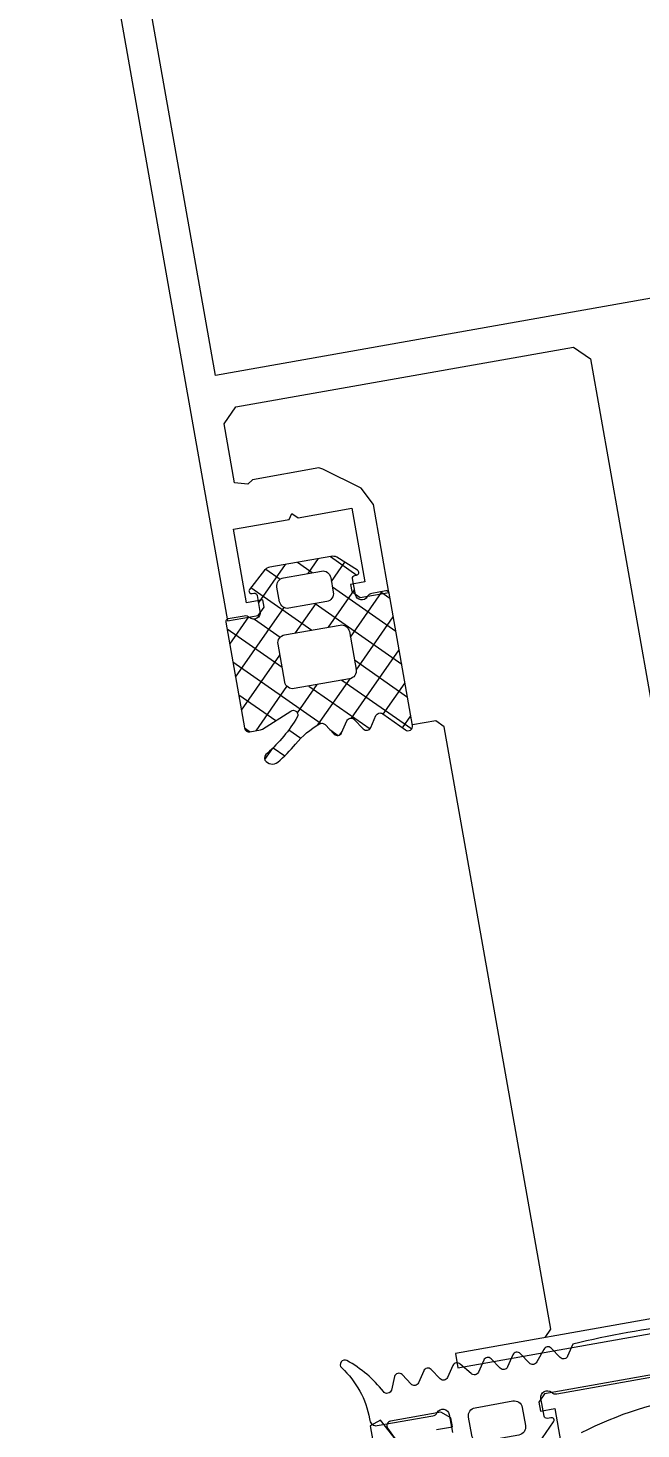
# Model space of a CAD drawing. Header units: millimetres. Extents: x 0 to 636307, y -180975 to 471719.
# Drawn here: x 575429.4 to 575470.5, y -59271.5 to -59177.6 of the extents above; entities that cross this region are included whole.
import ezdxf
from ezdxf import colors
from ezdxf.entities.mleader import LeaderData, LeaderLine
from ezdxf.enums import TextEntityAlignment as Align
from ezdxf.math import Vec2, Vec3

# ---------------------------------------------------------------- set-up
doc = ezdxf.new("R2018")
doc.units = ezdxf.units.MM
for name, color, linetype, lineweight in [('АР_Маркер экспликации', 239, 'Continuous', 13), ('АР_Номер помещения', 250, 'Continuous', 9), ('АР_Отметки', 7, 'Continuous', 5), ('АР_Перегородки витражные', 152, 'Continuous', 13), ('АР_Размеры дверей', 15, 'Continuous', 0), ('АР_Сущ Несущая стена', 250, 'Continuous', 50)]:
    doc.layers.add(name, color=color, linetype=linetype, lineweight=lineweight)
doc.layers.add('АР_Названия помещений', color=124, linetype='Continuous', lineweight=5, plot=False)
doc.layers.add('АР_Помещения_площадь', color=19, linetype='Continuous', lineweight=9, plot=False)
doc.layers.get('АР_Размеры дверей').off()
doc.styles.add('ISOCPEUR', font='', dxfattribs={"height": 250})
doc.styles.get("Standard").update_dxf_attribs({"font": 'GOST.TTF'})
doc.styles.get('ISOCPEUR').set_extended_font_data('ISOCPEUR', italic=True)

# ---------------------------------------------------------------- blocks, each defined once
blk = doc.blocks.new('_DotSmall')
at = {"color": 0, "linetype": 'ByBlock', "const_width": 0.5}
blk.add_lwpolyline([(-0.0625, 0, 1), (0.0625, 0, 1)], format="xyb", close=True, dxfattribs=at)
blk = doc.blocks.new('*U231')
at = {"color": 7, "style": 'ISOCPEUR', "width": 0.7, "flags": 1}
blk.add_attdef('КАТЕГОРИЯ', (-499.1655280450395, -2092.186355050572), '', height=250, dxfattribs=at)
at = {"layer": 'АР_Номер помещения', "color": 7, "style": 'ISOCPEUR', "width": 0.7}
blk.add_attdef('НОМЕР_ПОМЕЩЕНИЯ', text='', height=300, dxfattribs=at).set_placement((-13874.50037348172, 6637.551507674349), align=Align.MIDDLE_CENTER)
at = {"layer": 'АР_Помещения_площадь', "color": 7, "lineweight": 30, "width": 0.7, "flags": 104}
blk.add_attdef('ИМЯ_ПОМЕЩЕНИЯ', text='', height=100, dxfattribs=at).set_placement((157.6277002443094, 1217.141369806137), align=Align.MIDDLE_CENTER)
at = {"layer": 'АР_Помещения_площадь', "color": 7, "style": 'ISOCPEUR', "width": 0.7}
blk.add_attdef('ПЛОЩАДЬ_ПОМЕЩЕНИЯ', text='', height=200, dxfattribs=at).set_placement((-12654.58206475799, 407.6715906363952), align=Align.MIDDLE_RIGHT)
blk = doc.blocks.new('*U229')
at = {"color": 7, "style": 'ISOCPEUR', "width": 0.7, "flags": 1}
blk.add_attdef('КАТЕГОРИЯ', (-499.1655280450395, -2092.186355050572), '', height=250, dxfattribs=at)
at = {"layer": 'АР_Номер помещения', "color": 7, "style": 'ISOCPEUR', "width": 0.7}
blk.add_attdef('НОМЕР_ПОМЕЩЕНИЯ', text='', height=300, dxfattribs=at).set_placement((-17424.90121621726, 1870.773010053819), align=Align.MIDDLE_CENTER)
at = {"layer": 'АР_Помещения_площадь', "color": 7, "lineweight": 30, "width": 0.7, "flags": 104}
blk.add_attdef('ИМЯ_ПОМЕЩЕНИЯ', text='', height=100, dxfattribs=at).set_placement((157.6277002443094, 1217.141369806137), align=Align.MIDDLE_CENTER)
at = {"layer": 'АР_Помещения_площадь', "color": 7, "style": 'ISOCPEUR', "width": 0.7}
blk.add_attdef('ПЛОЩАДЬ_ПОМЕЩЕНИЯ', text='', height=200, dxfattribs=at).set_placement((-12452.81125144796, 399.3563217389146), align=Align.MIDDLE_RIGHT)
blk = doc.blocks.new('стойка витр.')
h = blk.add_hatch()
h.set_pattern_fill('ANSI37', scale=0.5, angle=-69.23283665521843)
h.set_pattern_definition([(335.7671633447816, (-69115.31625940584, 318510.9409690977), (0.6515825639889636, 1.447617495164233), []), (65.76716334478155, (-69115.31625940584, 318510.9409690977), (-1.447617495164233, 0.6515825639889636), [])])
edge = h.paths.add_edge_path()
edge.add_line((-22.69442369043827, 14.13646889062511), (-23.03581465108437, 15.03674084689555))
edge.add_arc((-23.43472203482704, 14.88552442783714), 0.426606969231953, 20.76054121617168, 72.29995807937499)
edge.add_arc((-23.17519432072194, 15.69843630689562), 0.4267278803337561, 110.7639791014305, 252.28796188313498, ccw=False)
edge.add_line((-23.32647754022037, 16.09744767434313), (-22.30045238576713, 16.48652534212306))
edge.add_arc((-22.23557122191811, 16.31559297980009), 0.1828317202011609, 20.74895968860318, 110.7853670150393, ccw=False)
edge.add_line((-22.06459766681655, 16.38036551539699), (-22.02136925791274, 16.26636916297139))
edge.add_arc((-21.85036169383434, 16.33121481389334), 0.1828894349477776, 200.7666051414026, 335.7779732891441)
edge.add_line((-21.68357339510112, 16.25618009645405), (-21.08991230116226, 17.78525728297245))
edge.add_arc((-21.70321396183568, 17.95657679537892), 0.6367804192309714, 344.3928406199507, 381.7248777476984)
edge.add_line((-21.1116628201562, 18.19228116337763), (-22.58147269752226, 22.06827310883818))
edge.add_arc((-23.18057156739388, 21.852472630542), 0.6367804192296693, 19.80944894391843, 57.14148607166609)
edge.add_line((-22.83507592984824, 22.38737642259366), (-24.29334917705273, 23.13834224954917))
edge.add_arc((-24.36844682475663, 22.97158227615987), 0.1828894349476184, 65.75635339884347, 200.7677215648203)
edge.add_line((-24.53945312526776, 22.90673329312267), (-24.49622471639304, 22.79273694081348))
edge.add_arc((-24.66715707872659, 22.7278557770023), 0.1828317201976129, -69.25104032206309, 20.78536700277641, ccw=False)
edge.add_line((-24.60238454316277, 22.55688222189201), (-25.62840969761601, 22.16780455411208))
edge.add_arc((-25.77973726672901, 22.56679910380675), 0.4267278803402734, 149.2463648073436, 290.7703475895543, ccw=False)
edge.add_arc((-26.51302534269302, 23.00322659508151), 0.4266069692186295, 329.2343686070108, 380.7737854734352)
edge.add_line((-26.11415292418678, 23.1545352198882), (-26.50320860397187, 24.18050239048171))
edge.add_arc((-26.6741821590871, 24.11572985494814), 0.1828317201915107, 20.74895966852365, 110.7853670116034)
edge.add_line((-26.73906332292245, 24.28666221726598), (-33.46508004333009, 21.73609814226074))
edge.add_arc((-33.37260125833668, 21.44478009969028), 0.3056444463767395, 107.6120180140902, 200.6882886899978)
edge.add_line((-33.6585366082727, 21.33680091994756), (-33.39916615508264, 20.65282280623796))
edge.add_arc((-33.11489203283651, 20.76049792175978), 0.3039830703862393, 200.7452912846324, 225.8123610097134)
edge.add_line((-33.32677140043234, 20.54252351805917), (-31.79381202385412, 18.90709041146329))
edge.add_arc((-32.0063560722166, 18.68866847666476), 0.3047673113958362, -108.86283880448178, 45.781400895661875, ccw=False)
edge.add_arc((-28.70749382052437, 27.75544220980088), 9.952967568180252, 231.9543329511108, 250.0411665169116, ccw=False)
edge.add_arc((-35.13741779119496, 19.64784166335459), 0.4002801790554734, 42.30928712460122, 119.2250395725891)
edge.add_arc((-34.91139847875967, 19.56672148584141), 0.6024183835395109, 134.3950067436913, 228.6478049676944)
edge.add_arc((-28.53884731806517, 27.80771469972205), 11.01872594929672, 232.0873456721725, 240.8889416158169)
edge.add_arc((-36.88860151399224, 12.8729826853881), 6.091684827127049, 40.75890454826748, 60.61437004968877, ccw=False)
edge.add_arc((-32.50226594848368, 16.64775385941913), 0.3047655738188228, -34.89587558046088, 41.60271899476669, ccw=False)
edge.add_line((-32.25229934006347, 16.47340148731018), (-32.76342180219945, 15.75802363698313))
edge.add_arc((-32.51342051808022, 15.58368567090239), 0.3047857747310843, 145.1100748179471, 256.4242518685471)
edge.add_line((-32.58496309185284, 15.28741547561367), (-31.72801335877739, 15.09082250765641))
edge.add_arc((-31.79955593254474, 14.79455231235153), 0.3047857747455557, -34.88992517811971, 76.42425187022229, ccw=False)
edge.add_line((-31.54955464840168, 14.62021434627968), (-32.06065512256464, 13.90477851201285))
edge.add_arc((-31.81065383841726, 13.73044054594722), 0.304785774745541, 145.1100748233031, 256.4242518693868)
edge.add_line((-31.88219641218893, 13.4341703506434), (-31.02524667911348, 13.23757738269342))
edge.add_arc((-31.09682011228135, 12.94126594878393), 0.3048331054871362, -24.2246592297883, 76.42043308581259, ccw=False)
edge.add_line((-30.81882951050648, 12.81618818287097), (-31.59985344059533, 11.12048939903616))
edge.add_arc((-31.32187980059053, 10.99539431777895), 0.3048247429134716, 155.7710645559098, 290.7402899417831)
edge.add_line((-31.21393143609748, 10.71032366952568), (-22.80062470957637, 13.90072279884771))
edge.add_arc((-22.86539724513609, 14.07169635396312), 0.1828317202009504, 290.7489596761703, 380.7489600455551)
edge = h.paths.add_edge_path(flags=16)
edge.add_line((-23.10434971895302, 21.04022295145114), (-22.19142218885827, 18.63276889372355))
edge.add_arc((-22.69773797682865, 18.4407695405971), 0.5414973949605305, -69.23283665472542, 20.767163345274582, ccw=False)
edge.add_line((-22.5057386237022, 17.93445375262672), (-23.43116100440966, 17.58352553217992))
edge.add_arc((-23.62316035752519, 18.08984132014666), 0.5414973949532591, 200.7671633443313, 290.7671633443313, ccw=False)
edge.add_line((-24.12947614549194, 17.89784196703113), (-25.04240367558668, 20.30529602475872))
edge.add_arc((-24.53608788761267, 20.4972953778888), 0.541497394965222, 110.76716334549809, 200.7671633454981, ccw=False)
edge.add_line((-24.72808724074275, 21.00361116586282), (-23.80266486003529, 21.35453938630963))
edge.add_arc((-23.6106655069234, 20.84822359833925), 0.5414973949553709, 20.767163343835023, 110.767163343835, ccw=False)
edge = h.paths.add_edge_path(flags=16)
edge.add_line((-26.85119390953332, 20.26120087689196), (-25.51269974335446, 16.73149769075098))
edge.add_arc((-26.01901553132848, 16.5394983376209), 0.541497394965222, -69.23283665450191, 20.76716334549809, ccw=False)
edge.add_line((-25.82701617819839, 16.03318254964688), (-28.23444912247942, 15.12026302596496))
edge.add_arc((-28.4264484756095, 15.62657881394625), 0.5414973949720253, 200.7671633452251, 290.76716334522513, ccw=False)
edge.add_line((-28.9327642635908, 15.43457946081617), (-30.27125842979876, 18.96428264696442))
edge.add_arc((-29.76494264181383, 19.15628200007632), 0.5414973949689773, 110.76716334328901, 200.767163343289, ccw=False)
edge.add_line((-29.95694199492573, 19.66259778806125), (-27.5495090506447, 20.57551731175045))
edge.add_arc((-27.35750969751825, 20.06920152376551), 0.541497394974137, 20.767163344728715, 110.76716334472869, ccw=False)
at = {"lineweight": 0, "ltscale": 100, "transparency": 33554687}
for points in [[(65.92687011216185, 59.2824299609274), (-26.6419368966599, 24.17953274302999), (-25.90703195796232, 22.24153677027789), (-25.27813291337225, 21.95846499659092), (-24.82208952034125, 22.13140062004823), (-25.21116718812846, 23.15742577453057), (-20.53714279274573, 24.92985650197079), (-19.19699615391437, 21.39579562939616), (-18.76855027934653, 21.29748815141647), (-18.98085410959902, 20.82581386800302), (-17.68393587967148, 17.40574934773758), (-22.35796027505421, 15.63331862029736), (-22.70380953396671, 16.54534742246324), (-23.1598529269977, 16.37241179900593), (-23.44292470067739, 15.74351275440858), (-22.75122618288151, 13.91945515007683), (-17.16517298531835, 16.03773513642955), (-16.24131551088067, 17.04008095841709), (-15.46667035139399, 19.81128934778826), (-15.4391308168415, 20.08251046122314), (-17.03864790883381, 24.30054944750736), (-17.39634782800567, 24.5561396704943), (-17.47095398549573, 25.44057095424068), (-13.70890040838276, 26.86717441076325), (-12.4510803312005, 26.30097287951503), (-4.305940852005733, 4.821667629301373), (-4.8720624113339, 3.563811556159635), (-32.68827406296623, -6.984337978748954)], [(-69.8438361948356, -5.633594956780144), (-69.21493715024553, -5.916666730459838), (-30.90838462579995, 8.609511357899464), (-30.62531285212026, 9.238410402496811), (-31.1873041553481, 10.72042096611403)], [(-79.70200834979187, 1.450846736610401), (-77.34320693471818, 4.170836259007046), (-77.83057009245385, 4.768357554989052), (-90.48468705118285, -0.0301937209587777)]]:
    blk.add_lwpolyline(points, dxfattribs=at)
blk.add_lwpolyline([(63.8117502759269, 56.26367979055794), (85.07351613373612, 0.1949089383633691), (10.63088292890461, -28.03438542609365), (-10.63088292890461, 28.03438542610093)], close=True, dxfattribs=at)
at = {"color": 7, "lineweight": 0, "ltscale": 100, "transparency": 33554687}
blk.add_lwpolyline([(-22.69442369043827, 14.13646889062511), (-23.03581465108437, 15.03674084689555, 0.2287523810762611), (-23.30501911480678, 15.29193636016134, -0.7101639231358212), (-23.32647754022037, 16.09744767434313), (-22.30045238576713, 16.48652534212306, -0.4143996870914876), (-22.06459766681655, 16.38036551539699), (-22.02136925791274, 16.26636916297139, 0.6682503890445888), (-21.68357339510112, 16.25618009645405), (-21.08991230116226, 17.78525728297245, 0.1643479059441302), (-21.1116628201562, 18.19228116337763), (-22.58147269752226, 22.06827310883818, 0.1643479059441302), (-22.83507592984824, 22.38737642259366), (-24.29334917705273, 23.13834224954917, 0.6682503891596868), (-24.53945312526776, 22.90673329312267), (-24.49622471639304, 22.79273694081348, -0.4143996870833266), (-24.60238454316277, 22.55688222189201), (-25.62840969761601, 22.16780455411208, -0.7101639231391418), (-26.14645609946456, 22.78500538597291, 0.2287523810910513), (-26.11415292418678, 23.1545352198882), (-26.50320860397187, 24.18050239048171, 0.4143996871765861), (-26.73906332292245, 24.28666221726598), (-33.46508004333009, 21.73609814226074, 0.4300281847644905), (-33.6585366082727, 21.33680091994756), (-33.39916615508264, 20.65282280623796, 0.1098139781175365), (-33.32677140043234, 20.54252351805917), (-31.79381202385412, 18.90709041146329, -0.8000358277039689), (-32.10488848172827, 18.40026861818478, -0.07908294790216032), (-34.84140179419774, 19.91728321780829, 0.3488032577412263), (-35.33285102594527, 19.99716969329165, 0.4361245879823007), (-35.30940773655311, 19.11450854978466, 0.03842309887939363), (-33.89950172111276, 18.18089248692559, -0.08685322061285544), (-32.2743724368047, 16.85010652759956, -0.3467629046601076), (-32.25229934006347, 16.47340148731018), (-32.76342180219945, 15.75802363698313, 0.5278770357902526), (-32.58496309185284, 15.28741547561367), (-31.72801335877739, 15.09082250765641, -0.5278770357776507), (-31.54955464840168, 14.62021434627968), (-32.06065512256464, 13.90477851201285, 0.5278770357650493), (-31.88219641218893, 13.4341703506434), (-31.02524667911348, 13.23757738269342, -0.4697389635461835), (-30.81882951050648, 12.81618818287097), (-31.59985344059533, 11.12048939903616, 0.667984424932516), (-31.21393143609748, 10.71032366952568), (-22.80062470957637, 13.90072279884771, 0.4142135642613711)], format="xyb", close=True, dxfattribs=at)
for points in [[(-26.73906332292245, 24.28666221726598), (-26.73906332292245, 24.28666221726598)], [(-22.80062470957637, 13.90072279884771), (-22.80062470957637, 13.90072279884771)], [(-72.00534459005576, 0.06645459306309931), (-72.91737339223619, -0.2793946658493951)]]:
    blk.add_lwpolyline(points, dxfattribs=at)
at = {"color": 7}
for points in [[(-23.10434971895302, 21.04022295145114), (-22.19142218885827, 18.63276889372355, -0.414213562373095), (-22.5057386237022, 17.93445375262672), (-23.43116100440966, 17.58352553217992, -0.414213562373095), (-24.12947614549194, 17.89784196703113), (-25.04240367558668, 20.30529602475872, -0.414213562373095), (-24.72808724074275, 21.00361116586282), (-23.80266486003529, 21.35453938630963, -0.414213562373095)], [(-26.85119390953332, 20.26120087689196), (-25.51269974335446, 16.73149769075098, -0.414213562373095), (-25.82701617819839, 16.03318254964688), (-28.23444912247942, 15.12026302596496, -0.414213562373095), (-28.9327642635908, 15.43457946081617), (-30.27125842979876, 18.96428264696442, -0.414213562373095), (-29.95694199492573, 19.66259778806125), (-27.5495090506447, 20.57551731175045, -0.414213562373095)], [(-75.33468511578394, -1.905527627641277), (-74.42175758568919, -4.312981685368868, -0.414213562373095), (-74.73607402053312, -5.011296826465696), (-75.88953189010499, -5.44869808882504, -0.414213562373095), (-76.58784703121637, -5.134381653973833), (-77.50077456128201, -2.726927596246242, -0.414213562373095), (-77.18645812643808, -2.028612455142138), (-76.03300025686622, -1.591211192782794, -0.414213562373095)]]:
    blk.add_lwpolyline(points, format="xyb", close=True, dxfattribs=at)
at = {"color": 7, "lineweight": 0, "ltscale": 100, "transparency": 33554687}
for points in [[(-76.86896414318471, -6.544446800158767), (-75.29665854779887, -7.25210424636316, 0.6683385997492723), (-75.05058378231479, -7.020506375207333), (-75.13704060006421, -6.792513670639892, -0.4143996870833266), (-75.03088077326538, -6.556658951718418), (-73.89088825849467, -6.124363869072113, -0.7102015621310012), (-73.37286607688293, -6.741579856578028, 0.2286961432583318), (-73.40517316877958, -7.111109647914418), (-70.10181337440736, -15.82230158713355, 0.414362099440266)], [(-67.28408048482379, -14.56993261339812, 0.03540799054371244), (-69.94453478069045, -7.554127657436766), (-70.80145552181057, -7.357523695485725, -0.527867958552825), (-70.9799117797229, -6.88692200143123), (-70.46881830951315, -6.171555145097955, 0.5278679585528249), (-70.64727456742548, -5.700953451043461), (-71.54744570542243, -5.39029515288712, -0.527867958552825), (-71.72590196330566, -4.91969345882535), (-71.21480849309592, -4.20432660249935, 0.5278679585528249), (-71.39326475097914, -3.733724908495788), (-72.25018549209926, -3.537120946544746, -0.527867958552825), (-72.4286417500116, -3.066519252482976), (-71.91757026780397, -2.351094412268139, 0.5278679585717272), (-72.0960265256872, -1.880492718206369), (-72.95294726680731, -1.683888756255328, -0.5278679585717273), (-73.13140352474875, -1.213287062200834), (-72.66353846338461, -0.3839238536165794, 0.5278679585528249), (-72.84199472126784, 0.08667784044519067), (-73.69893745039008, 0.2833397862850688, -0.5278679585717273), (-73.8773937083024, 0.753941480339563), (-73.36630023809266, 1.469308336665563, 0.5278679585717272), (-73.5447564960632, 1.939910030763713), (-74.40167723721243, 2.136513992714754, -0.5278679585528251), (-74.58013349509565, 2.607115686776524), (-74.06369480097783, 3.308391450875206, 0.5779496213016146), (-74.28822709678207, 3.786457927264564), (-75.21591578132939, 3.825837128097191, -0.615333828900983), (-75.41972296024323, 4.330405631961185, 0.1014034095220688), (-73.83454927545972, 7.11715754520992, 0.8870851218243345), (-74.38353605600423, 7.372048574252403, -0.1649969122064492), (-77.37516639285604, 4.905523520799761), (-77.48916274512885, 4.862295111939602, 0.4143043114941015), (-77.73690205768798, 4.311953389369592), (-76.39677740688785, 0.7779505007420084, 0.2286961432583318), (-76.12757003956358, 0.5227576163306367, -0.3190489133936659), (-75.8308042481076, 0.1276532846095506, -0.3190018552396916), (-76.10608007785049, -0.2827473570214352), (-77.2460725926212, -0.7150424396677408, -0.4143996870833266)]]:
    blk.add_lwpolyline(points, format="xyb", dxfattribs=at)
at = {"lineweight": 0, "ltscale": 100, "transparency": 33554687}
for points in [[(-77.26035185172805, 0.3697582449676702), (-76.87127418394084, -0.6562669095073943), (-76.3012924225186, -0.4401248651847709), (-76.06142006575828, 0.3027815256646136), (-77.27188147796551, 3.494853341355338, 0.5512236456822476), (-77.7769173583074, 3.597680757055059), (-79.92338595120236, 1.349376512123854, -0.2673491356416615)], [(-75.65109363460215, -9.228998069294903, -0.08279896819570452), (-71.78454054114991, -16.33338165576424)], [(-59.28629948117305, -43.93455252060812), (-73.55412178576807, -6.30930235532287), (-74.18304982228437, -6.026241575636959), (-74.75303158370662, -6.242383619959583), (-74.40718232482322, -7.154412422125461), (-76.57319999407628, -7.975785172551696, -0.414362099391309)]]:
    blk.add_lwpolyline(points, format="xyb", dxfattribs=at)
blk.add_lwpolyline([(-72.91737339223619, -0.2793946658493951), (-54.81141330953687, -48.02608389785019), (-53.89938450735644, -47.68023463893769), (-72.00534459005576, 0.06645459306309931)], close=True)
at = {"color": 7, "lineweight": 0, "ltscale": 100, "transparency": 33554687}
blk.add_arc((-33.37357679728302, 21.44486016019073), 0.304760386648688, 110.7561904730667, 200.7778938289061, dxfattribs=at)
blk = doc.blocks.new('A$Cf7573d2c')
at = {"layer": 'АР_Перегородки витражные', "rotation": 80.28340479355269}
blk.add_blockref('стойка витр.', (29.17858439369593, -60.01344902928395), dxfattribs=at)
blk = doc.blocks.new('A$Ceb335dd1')
at = {"color": 241, "ltscale": 100, "true_color": 0xf7abae}
blk.add_blockref('A$Cf7573d2c', (-1134.886042496091, -175.8273236685572), dxfattribs=at)
blk = doc.blocks.new('A$Cec9b444d')
at = {"ltscale": 100, "rotation": 359}
blk.add_blockref('A$Ceb335dd1', (-1268.561067355244, -6413.675617825051), dxfattribs=at)

msp = doc.modelspace()

# ---------------------------------------------------------------- linework, layer by layer
at = {"layer": 'АР_Сущ Несущая стена', "lineweight": 9, "ltscale": 100}
msp.add_arc((574969.4507080182, -49672.53723234411), 9778.654617052323, 272.5925479651556, 356.6353913737777, dxfattribs=at)

# ---------------------------------------------------------------- block references
at = {"layer": 'АР_Маркер экспликации', "lineweight": 9}
ref = msp.add_blockref('*U231', (571975.8500461682, -58284.72211896144), dxfattribs=at)
lines = msp.add_mtext('\\W0.8000;Кабинет материальной технологии тип 2', dxfattribs={"layer": 'АР_Названия помещений', "insert": (558141.5960480456, -53476.98118634043), "char_height": 4891.955515703914, "width": 926.9399707174232, "attachment_point": 1})
ref.add_attrib('ИМЯ_ПОМЕЩЕНИЯ', '', (558141.5960480456, -53476.98118634043), dxfattribs={"flags": 104}).embed_mtext(lines)
ref = msp.add_blockref('*U229', (583931.346844514, -58709.29485390779), dxfattribs=at)
lines = msp.add_mtext('\\W0.8000;Артистическая', dxfattribs={"layer": 'АР_Названия помещений', "insert": (569013.1038830272, -58139.96114640274), "char_height": 1576.782207337004, "width": 926.9399707174232, "attachment_point": 1})
ref.add_attrib('ИМЯ_ПОМЕЩЕНИЯ', '', (569013.1038830272, -58139.96114640274), dxfattribs={"flags": 104}).embed_mtext(lines)
at = {"layer": 'АР_Размеры дверей', "lineweight": 9, "ltscale": 100}
msp.add_blockref('A$Cec9b444d', (577849.710502448, -52565.46865107342), dxfattribs=at)

# ---------------------------------------------------------------- leaders
at = {"layer": 'АР_Отметки', "lineweight": 9}
ml = msp.add_multileader_mtext('Standard', dxfattribs=at)
ml.set_content('+2,410', color=256, style='ISOCPEUR')
ml.set_leader_properties(color=256, linetype='Continuous', lineweight=-1)
ml.set_arrow_properties(name='DOTSMALL')
ml.build(insert=Vec2(0, 0))
ml.multileader.update_dxf_attribs({"has_text_frame": 1, "text_left_attachment_type": 4, "text_right_attachment_type": 4, "dogleg_length": 100, "arrow_head_size": 180})
ctx = ml.context
ctx.base_point, ctx.char_height, ctx.arrow_head_size, ctx.landing_gap_size, ctx.plane_origin = Vec3(575901.9286666816, -83461.4277811114), 250, 180, 50, Vec3(573740.7162966131, -84052.6733545967)
ctx.left_attachment, ctx.right_attachment = 4, 4
notes = []
notes.append((ctx, [(0, (0, 0, 0), (0, 0), (1, 0), 1, [])]))
ctx.mtext.insert, ctx.mtext.width, ctx.mtext.line_spacing_style, ctx.mtext.flow_direction = Vec3(575951.9286666816, -83128.09444777806), 852.6970314602484, 2, 5
ml = msp.add_multileader_mtext('Standard', dxfattribs=at)
ml.set_content('+2,410', color=256, style='ISOCPEUR')
ml.set_leader_properties(color=256, linetype='Continuous', lineweight=-1)
ml.set_arrow_properties(name='DOTSMALL')
ml.build(insert=Vec2(0, 0))
ml.multileader.update_dxf_attribs({"has_text_frame": 1, "text_left_attachment_type": 4, "text_right_attachment_type": 4, "dogleg_length": 100, "arrow_head_size": 180})
ctx = ml.context
ctx.base_point, ctx.char_height, ctx.arrow_head_size, ctx.landing_gap_size, ctx.plane_origin = Vec3(575901.9286666816, -83461.4277811114), 250, 180, 50, Vec3(573740.7162966131, -84052.6733545967)
ctx.left_attachment, ctx.right_attachment = 4, 4
notes.append((ctx, [(0, (0, 0, 0), (0, 0), (1, 0), 1, [])]))
ctx.mtext.insert, ctx.mtext.width, ctx.mtext.line_spacing_style, ctx.mtext.flow_direction = Vec3(575951.9286666816, -83128.09444777806), 852.6970314602484, 2, 5
for ctx, leaders in notes:
    for number, flags, end, landing, length, lines in leaders:
        leader = LeaderData()
        leader.index, (leader.has_last_leader_line, leader.has_dogleg_vector, leader.attachment_direction) = number, flags
        leader.last_leader_point, leader.dogleg_vector, leader.dogleg_length = Vec3(end), Vec3(landing), length
        for number, points, colour, breaks in lines:
            line = LeaderLine()
            line.index, line.vertices, line.color, line.breaks = number, Vec3.list(points), colors.encode_raw_color(colour), breaks
            leader.lines.append(line)
        ctx.leaders.append(leader)

doc.saveas('drawing.dxf')
